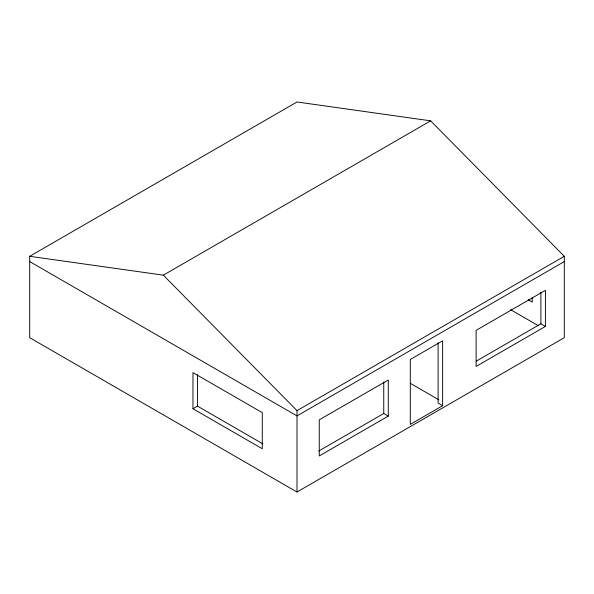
<?xml version="1.0" encoding="UTF-8"?>
<svg xmlns="http://www.w3.org/2000/svg" width="594" height="594" viewBox="0 0 594 594"><rect width="100%" height="100%" fill="white"/><g stroke="black" fill="none" stroke-linecap="round" stroke-linejoin="round"><path stroke-width="0.89" d="M29.7 256.304L297 101.982L430.65 120.842L564.3 256.304L564.3 337.696L297 492.018L29.7 337.696L29.7 256.304L163.35 275.163L297 410.632L297 492.018M163.35 275.163L430.65 120.842M192.968 408.739L262.281 448.752L262.281 412.652L192.968 372.638L192.968 408.739L197.498 406.133L262.815 443.844M297 410.632L564.3 256.304M564.3 261.583L297 415.911L29.7 261.583M318.74 451.024L383.754 413.491L388.283 416.104L388.283 379.997L319.253 419.847L319.253 455.954L388.283 416.104M476.366 361.07L540.896 323.812L545.418 326.425L545.418 290.325L476.113 330.338L476.113 366.439L545.418 326.425M442.641 405.702L410.291 424.376L410.291 359.481L442.641 340.808L442.641 405.702L438.12 403.088L438.12 342.827M528.215 299.777L532.217 302.086L532.217 297.453M510.536 309.645L538.483 325.779M410.239 383.271L438.951 399.844M540.896 292.337L540.896 323.812M383.754 382.016L383.754 413.491M197.498 374.658L197.498 406.133"/></g></svg>
